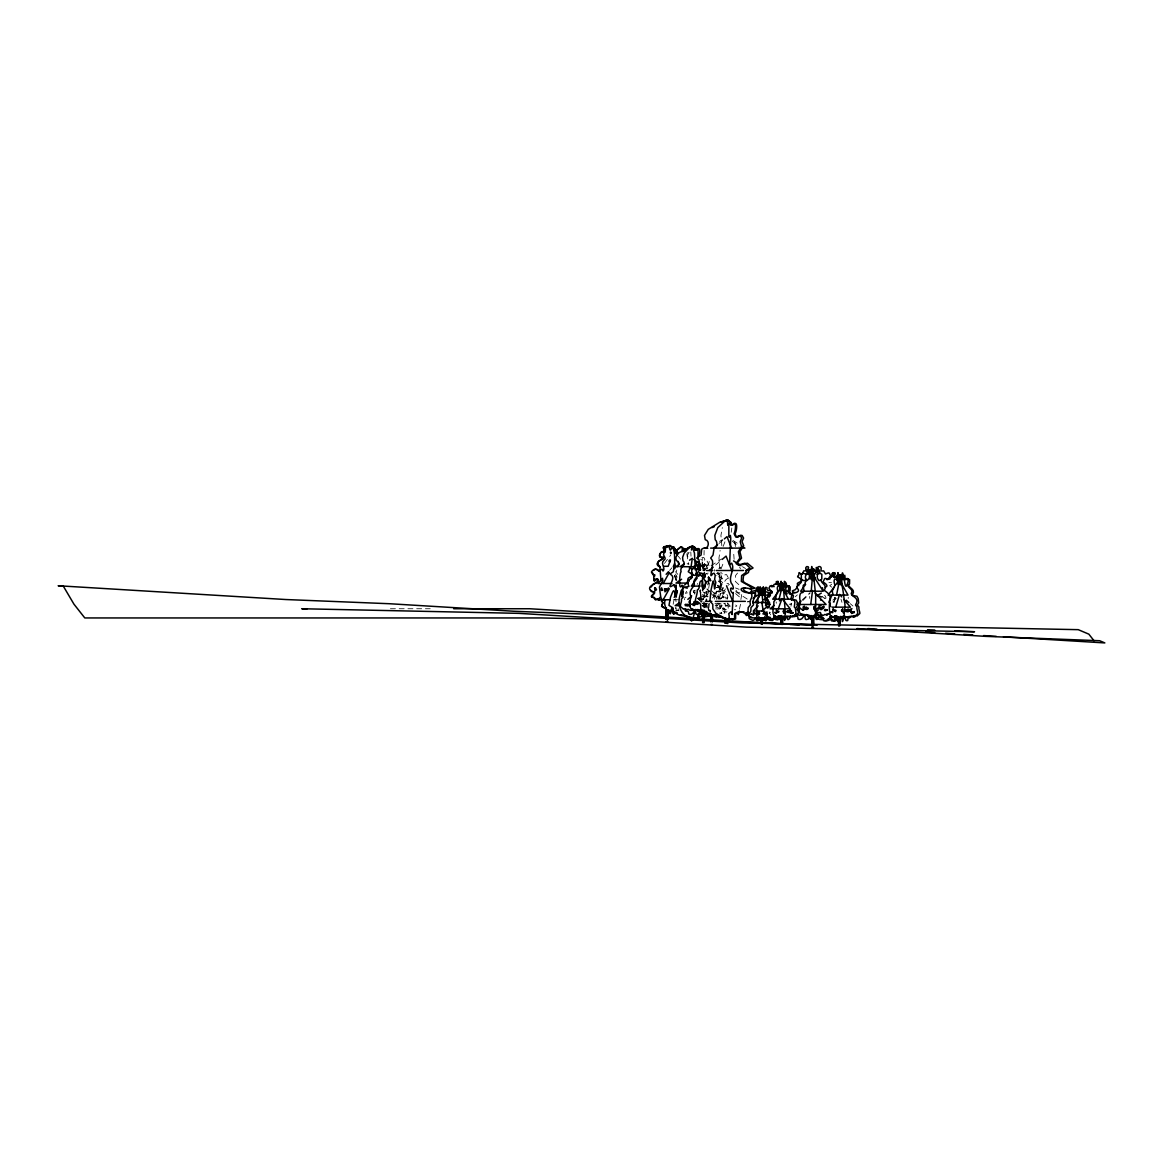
<?xml version="1.0" encoding="UTF-8"?>
<svg xmlns="http://www.w3.org/2000/svg" width="1163" height="1163" viewBox="0 0 1163 1163"><rect width="100%" height="100%" fill="white"/><g stroke="black" fill="none" stroke-linecap="round" stroke-linejoin="round"><path stroke-width="0.75" stroke-dasharray="5 3.75" d="M714.387 599.149L713.864 592.432M694.849 594.293L694.878 590.848M675.601 608.729L675.601 607.348M739.435 609.15L740.846 602.885M727.442 599.149C729.841 591.313 719.127 593.988 723.182 586.966C721.511 586.065 720.464 582.009 718.356 581.238M741.689 594.569L740.875 599.585M704.095 571.237L704.633 568.198L704.938 570.742M710.36 610.226L710.477 611.898M720.813 598.872L722.354 597.419C725 599.294 723.182 595.093 721.976 594.598L722.47 593.159L725.421 591.778L721.104 586.719L722.179 583.855L719.345 582.532L721.627 577.444C721.496 572.022 718.734 577.88 717.6 572.748M719.795 568.562L718.967 558.022L720.115 550.433M848.22 598.422L848.249 597.389M704.952 603.19L703.659 605.705C705.069 609.775 704.604 603.292 703.877 608.176M726.846 598.872L727.573 597.477M676.75 570.03L676.517 571.76M708.558 576.979L708.034 580.526M709.866 578.68C711.916 581.5 707.278 580.439 709.43 578.258M706.348 591.502L706.261 597.753M717.019 598.93L716.379 597.201A8.679 5.204 -90 0 1 714.518 596.11L713.864 595.311M676.851 580.642L675.514 573.941M708.79 608.176L709.459 603.277M675.688 580.046L674.555 575.031M718.56 599.279L720.188 580.352L724.68 584.567M725.959 598.93L726.105 597.259L724.912 597.201A8.679 8.592 -90 0 1 721.845 596.11L720.13 593.508L722.906 592.868C727.253 595.078 724.84 590.382 722.238 589.772L723.124 588.187M721.816 545.752L720.929 535.416L722.339 527.595M678.044 610.139L678.16 608.729M686.824 553.922L687.74 559.955M674.118 599.396L672.926 605.371M718.894 572.647L719.432 576.31L720.202 573.068L721.133 575.394L720.595 589.35L720.566 580.061C728.692 576.761 708.863 577.706 720.886 572.763M700.664 590.048L700.242 595.558L698.687 599.279M701.376 599.396L702.307 592.36M718.196 572.748L716.379 573.475M714.387 569.652L714.431 571.135M735.467 546.508L734.682 541.653L735.525 539.37M731.222 532.261L731.818 527.987M740.424 568.78L739.581 566.948M700.577 589.772L700.155 593.479L703.644 591.545M702.917 606.388L702.103 605.632M702.161 561.976L702.365 566.759L703.164 563.881L703.411 564.593L703.557 570.306L704.167 564.317L704.109 569.274M705.519 568.794L708.136 564.317L707.482 568.314M699.806 600.457L700.199 597.201A8.679 1.236 -90 0 0 700.635 596.11L700.489 592.868L700.3 600.646M708.514 603.684C707.569 607.609 708.354 608.7 708.878 610.633M708.383 581.834L708.093 581.006M709.459 611.549L708.151 608.685M704.022 555.027L704.124 550.433M675.703 598.712L676.052 601.722M710.099 578.534L709.997 580.511L710.869 580.177M734.115 559.316L733.577 551.742M703.179 606.548L703.615 604.353L701.594 602.667M684.774 597.593L685.836 597.201M709.285 577.095L709.692 581.282M729.375 584.335L727.98 585.352M809.695 598.364L809.695 596.415M723.11 546.465L725.058 541.551M721.002 568.896L724.171 560.9M721.612 598.247L725.305 588.9M727.02 611.607L726.163 612.232A2.617 2.093 -90 0 0 724.331 612.101L724.825 613.09L719.664 612.93M697.146 584.335L697.698 583.535M727.689 603.204L728.416 609.732L727.515 610.56M708.66 610.735L709.91 610.124L710.244 611.636M684.484 599.774L684.731 598.451M707.715 582.27L709.648 579.276M718.763 568.416L720.391 567.21L720.769 568.46M707.584 581.733L709.575 579M717.251 609.136L717.338 609.019A2.878 2.297 -90 0 1 719.359 609.15L721.83 606.403L720.784 603.35M664.451 563.43L670.877 554.838M702.001 565.407L704.647 563.924L709.415 566.759M702.103 561.046L702.394 558.516M702.219 566.018L702.205 563.066M833.028 602.041L836.284 598.204M797.338 594.875L795.288 596.75M707.656 584.117L708.703 582.372L707.467 581.122M669.626 570.379L671.952 567.748M706.944 607.886C708.194 606.432 705.301 604.237 704.996 607.769M700.417 602.071L707.802 594.38M802.732 600.66L810.117 592.985M728.474 578.2C724.447 579.392 722.441 584.538 728.692 583.535M715.172 605.749L717.964 604.978L715.303 604.44M687.159 553.384L688.162 552.425M689.121 552.425L687.478 555.1L688.22 558.603M701.304 599.861L707.671 594.031M802.31 599.803L810.015 592.767M832.868 600.181L835.543 597.855M719.025 581.137L719.926 575.903L718.879 574.987L716.699 575.394M718.981 543.514L722.993 540.068M715.754 564.956L720.9 560.537M712.294 598.015L723.938 588.013M693.133 590.935L695.198 590.237M693.424 592.636L694.922 592.229M703.935 607.886C705.461 605.065 703.31 603.757 703.586 607.144M719.534 541.406L722.528 539.501M703.615 570.495L709.604 566.657M711.102 565.698L721.569 558.981M714.402 593.581L723.502 587.737M708.238 573.112L706.377 573.475M737.516 573.068L735.525 575.583L735.365 581.456L740.031 585.774M675.95 610.546L678.567 610.648M676.357 610.546L679.061 610.081M687.449 592.868L685.356 593.348L686.679 591.313M707.656 584.96L709.139 582.736M747.387 601.94L748.55 601.809M834.54 598.582L834.845 597.288M701.943 569.855L705.054 570.626M831.647 584.291L829.728 585.687L831.821 587.213M770.604 614.195L770.168 614.907M791.596 603.204L790.942 606.243M719.897 613.323L721.874 613.381M701.9 557.717L703.746 557.44L704.88 559.374L703.673 561.991L704.938 564.927L702.132 569.361L702.554 571.193M687.129 563.735L687.9 564.04M688.06 563.735L688.859 564.04M776.346 603.263L776.157 601.94M735.598 606.534L736.877 605.952L735.641 605.022M709.285 561.438L708.529 563.997M716.437 587.475L718.356 587.184L717.949 585.193M702.219 563.924L704.371 565.407C701.478 575.409 703.673 564.651 702.147 559.825L700.708 559.199M789.168 604.135L790.913 604.527L790.884 603.306M834.453 601.78L835.019 597.389M739.828 592.839L737.676 592.592L735.409 589.423M716.408 587.446C721.191 586.079 721.322 594.089 719.563 596.982L721.031 599.25M828.928 582.576L831.487 582.721M694.951 592.374L693.526 592.316M710.477 610.401L708.194 609.441M708.965 565.727C705.243 555.391 708.049 565.48 706.508 566.555C701.245 558.676 704.415 574.362 702.001 566.207M701.493 566.715L704.662 566.715L701.914 564.84M706.639 591.255L709.764 591.255M716.088 591.255L722.485 591.255L718.516 585.818M699.966 599.396L703.382 599.396M673.697 599.745L680.689 599.745M747.722 601.358L750.804 601.358M702.685 603.35L709.793 603.35M714.94 603.35L725.494 603.35M701.943 605.647L708.645 605.647L697.48 598.058M390.419 608.743L430.208 608.743M729.884 606.432L726.294 605.341C723.72 605.08 724.854 607.304 723.56 608.365L725.319 611.142L720.449 611.723L721.801 613.715M734.26 609.732L735.743 609.746M707.816 596.852L702.437 595.849L703.135 597.927M735.525 587.955L739.087 589.307M705.999 607.58L706.421 603.35M709.43 583.404L708.282 590.935L708.965 593.159M703.63 599.497C699.893 600.82 697.306 593.028 702.496 596.837L704.56 595.936L699.821 591.894L699.326 590.223M708.093 596.241L704.56 595.849L705.403 597.927M707.656 577.72L710.564 580.482M693.352 591.167L694.485 593.275M708.238 593.145L705.287 591.894M728.198 577.444C726.017 574.958 728.111 573.475 723.255 575.569L721.54 572.748M822.27 596.328L824.48 598.422M703.048 591.894L707.933 594.249M732.966 540.446L738.927 544.284M742.517 566.657L745.512 568.576M735.627 591.633L749.277 600.384M824.509 597.971C827.416 600.035 825.425 595.412 824.102 594.875M716.306 591.662L716.553 593.479L713.951 592.941L720.406 598.698M697.378 598.407L706.973 605.647M705.897 573.272L707.278 574.449M732.341 541.217L739.028 546.959M735.583 593.581L742.067 599.134M850.255 603.67L852.93 605.996M698.614 597.477L699.196 598.872M707.075 588.841L712.207 593.537M713.486 594.7L718.618 599.396M711.494 590.542L720.101 599.512M706.915 589.161L709.372 591.72M710.608 592.999L716.757 599.396M724.375 603.684L726.89 605.952L724.912 606.33L726.192 609.746L723.342 608.816L722.659 610.895L723.779 613.41M675.456 571.687L677.782 574.318M678.363 556.277L680.515 559.141M708.311 576.514L711.305 580.628M717.324 585.265L721.162 591.255M708.107 577.139L710.986 581.631M727.471 603.045L730.262 606.097M716.015 609.194L716.248 605.4L719.621 606.097L717.934 603.045M675.456 574.057L677.2 577.197M674.584 575.627L677.215 583.506M719.766 603.713L721.54 613.526M840.994 599.163L841.954 602.361M688.336 562.645L688.787 564.288M676.197 610.677L676.226 607.842M704.153 592.36L704.851 597.637M690.822 552.003L691.011 556.161M834.264 602.289A8.679 8.592 -90 0 1 833.246 602.085M705.926 604.978C705.418 607.042 705.098 603.234 705.926 604.978M719.941 606.374C721.787 608.598 716.117 608.38 717.062 606.141C718.516 608.7 718.298 603.684 719.941 606.374M721.176 605.094C719.519 610.037 723.837 604.251 721.176 605.094M769.543 612.203C768.191 615.547 771.665 611.869 769.615 612.131M724.898 608.438C721.133 610.531 721.743 606.461 724.898 608.438"/><path stroke-width="1.5" d="M690.953 617.131L691.418 618.876M702.059 611.244L701.9 615.285L699.792 613.294M676.125 585.309L676.343 591.167M691.374 620.62L691.389 618.28L685.516 615.779M691.592 620.62L690.953 617.684L685.341 615.59C679.686 611.069 678.087 604.397 679.468 597.375L681.285 590.295L681.998 596.866L682.914 594.293M759.294 595.427L759.526 591.109L760.384 594.191L757.84 598.858L758.131 602.986A1.992 0.756 -90 0 1 757.476 603.335L756.619 605.051L756.837 613.555M834.874 584.974C831.269 573.97 842.201 581.107 835.092 584.974C834.205 588.318 830.949 589.975 832.97 594.191C828.492 598.698 828.826 610.037 830.426 616.027A2.617 1.308 -90 0 1 831.574 615.91L831.269 616.899L832.257 617.117M691.229 620.62L691.229 618.28L684.149 615.779C679.803 615.91 674.046 613.715 672.592 609.441L672.955 607.842L668.972 605.371L670.484 597.375C673.682 589.19 674.002 588.173 675.529 596.604L677.229 591.763C673.173 590.223 677.985 586.428 674.874 585.105L673.014 585.309C664.974 590.702 675.994 578.811 671.72 575.278L670.019 573.955L673.304 571.76L674.54 563.677L674.249 568.431M698.963 575.176C693.497 576.121 697.727 563.401 700.01 570.408M806.526 580.09C802.325 574.885 810.989 569.986 809.186 578.142C807.733 581.224 804.811 580.104 804.883 584.538C800.493 584.815 806.104 590.528 802.848 592.534C798.777 591.778 799.432 599.323 800.493 602.085C799.199 605.749 797.905 611.331 800.653 614.253A2.878 1.73 -90 0 1 802.165 614.122L801.83 615.242L803.778 615.503L806.628 614.529M836.982 579.785L836.793 575.278L838.727 580.715L839.57 579.639L839.105 575.118L839.948 580.715L840.951 575.278L841.489 585.425L841.896 578.825L840.849 579.785M733.402 592.49C731.89 594.627 729.405 588.536 731.149 587.969C734.842 591.836 733.199 584.684 731.294 583.259C728.053 576.136 735.379 569.812 731.701 563.168L729.579 564.869L730.757 538.076L730.379 535.416L729.303 537.262L728.838 536.23L728.852 523.19L727.776 525.313L727.413 521.533L726.119 520.297M755.761 595.427C753.609 585.265 763.655 595.078 755.092 596.445M710.738 613.483L710.869 615.111L715.71 615.227L725.247 618.643L725.145 622.801M811.759 615.62L811.469 619.559L811.381 615.838M781.74 624.415L781.812 616.506L781.332 615.561L780.838 619.763L780.707 616.768L778.832 615.794M676.255 597.128L676.284 595.485M702.874 620.868L703.092 611.927L697.698 611.375L698.483 609.586M812.21 625.97C814.812 619.821 810.466 614.398 808.227 615.518L803.575 614.413L799.359 615.401L797.367 614.413M813.475 574.159C815.641 571.963 813.097 589.917 813.46 574.159M710.07 613.381C709.837 620.301 709.197 613.163 706.668 613.613M811.018 615.518L810.727 618.731A5.393 0.77 -90 0 0 810.509 619.37C811.658 616.172 806.017 617.422 807.834 614.689M838.058 617.277C838.101 629.168 837.069 609.47 836.357 620.097A4.899 1.265 -90 0 0 836.008 620.679C833.871 621.435 836.59 617.64 834.554 618.382M783.499 591.095L783.368 586.167L785.359 613.904L784.647 616.594L782.786 616.143L782.394 617.727M837.549 576.165C838.392 572.181 844.963 581.064 841.925 574.973C842.812 569.187 842.681 576.717 844.571 576.586C844.149 581.66 847.362 577.022 847.609 578.927L847.187 579.857M695.329 570.03L694.456 553.006L691.927 546.217L691.447 550.055M702.583 620.868L702.946 611.927L700.751 611.68M726.119 622.801L725.77 617.829M780.882 590.6L781.071 588.74L781.347 589.423M811.934 625.97C813.737 620.112 811.948 617.495 809.463 615.547M750.949 592.49C741.253 594.293 734.769 584.989 751.036 588.958L751.763 588.085L749.146 585.774L741.354 581.456L741.616 575.583L745.948 572.458L746.355 570.117L750.004 567.966L744.96 563.168L738.2 565.073L736.353 563.139L739.813 558.167L738.36 551.742L741.514 546.508L740.206 541.653L741.631 538.076L740.293 535.416L735.786 537.073L734.086 533.672C735.379 531.506 737.357 518.64 731.861 525.283L730.219 524.586L730.684 522.594L727.849 520.079L719.941 522.143L708.238 529.369L704.502 535.416L705.243 539.719C710.23 540.548 708.485 549.474 704.313 547.773L701.682 549.183L701.1 555.027L696.681 558.022L698.978 559.825L700.402 569.768M754.133 592.49C751.836 595.674 738.65 589.074 745.163 587.969M760.239 618.076C761.896 620.126 758.48 621.769 759.599 618.207M705.607 580.817L705.418 584.437M761.62 623.542C763.64 617.277 756.866 615.954 756.604 618.847M810.785 577.56L810 577.226M706.363 600.617L706.464 599.25M712.686 614.704L712.425 621.943M763.161 591.793C767.769 591.531 762.172 600.631 763.117 590.368C763.713 586.675 762.288 591.24 762.216 592.447C761.576 591.458 760.922 589.103 762.114 588.376C767.682 593.348 763.219 585.265 767.071 587.78C765.559 592.374 773.25 589.292 772.13 592.607M757.418 613.497C752.563 614.427 757.462 610.779 756.735 617.335M760.093 595.005L760.369 593.363L760.776 593.973M709.212 613.352L708.819 615.285L705.243 613.294M716.931 616.041C716.292 618.687 711.785 615.198 714.94 614.413M779.079 599.178L782.03 587.213L781.507 584.146L782.583 583.056L784.705 585.12L784.327 581.311L785.65 582.372L783.411 587.664L782.03 587.068L781.958 583.026L781.013 584.974L781.085 581.224L780.446 584.393M839.221 625.098C841.329 620.431 837.433 616.274 836.182 617.175C833.319 617.001 831.254 615.431 829.364 618.294L827.707 620.097A4.899 4.739 -90 0 0 826.37 620.679C819.377 621.638 827.707 617.495 820.002 617.844L821.66 614.704M758.974 618.004L758.48 620.039A3.431 1.323 -90 0 0 758.116 620.461C754.54 622.278 757.68 615.489 754.961 618.774L753.842 620.039A3.431 3.184 -90 0 0 752.955 620.461C752.446 619.923 746.922 618.847 749.742 616.695M695.503 609.441L692.276 620.62M711.189 621.304L711.363 614.747L708.601 613.613M725.756 622.801L725.814 618.643L716.103 613.526L712.846 608.874L712.788 604.353L709.939 600.98L711.015 590.048C713.501 579.508 713.137 576.863 714.605 588.987L715.827 582.372L714.605 579.334L715.245 575.394L714.155 573.272L712.817 573.533C707.656 582.14 714.78 562.005 711.901 559.825L710.695 558.022L713.035 555.027L714.111 547.817C717.295 549.256 717.934 541.42 715.216 539.719L714.823 535.416L717.804 527.595L725.756 520.297L727.297 520.079L728.489 521.533M762.012 623.993L762.274 617.786M698.265 610.531C699.704 612.697 701.1 614.064 696.637 614.471C694.66 614.413 697.059 606.999 694.035 611.636L692.523 613.628A5.393 4.318 -90 0 0 691.302 614.268C685.836 615.169 691.563 610.633 685.501 611.142L685.458 609.935M696.913 574.318C693.918 577.459 691.055 573.214 691.767 570.059L691.956 569.23C694.035 566.657 700.693 571.527 697.175 566.003C699.922 561.656 700.984 572.472 695.896 573.795L698.527 576.31L701.594 573.068L705.287 575.394L703.949 577.168L704.066 579.334L706.392 582.372L704.982 584.8L705.025 587.533L703.15 589.35L702.568 581.107C697.974 578.97 700.984 588.856 697.306 590.048C697.64 594.86 694.34 599.512 695.576 603.742C692.276 599.483 698.483 601.693 700.649 604.353L700.751 608.874L706.348 612.639L708.485 616.157L704.545 616.884L705.2 614.602M807.616 615.62C809.055 617.8 810.451 619.167 805.988 619.559C804.011 619.516 806.395 612.101 803.371 616.739L801.859 618.731A5.393 4.318 -90 0 0 800.653 619.37C794.794 620.068 801.263 616.128 794.503 615.809A2.093 2.05 -90 0 1 796.292 615.91C798.181 614.762 799.839 610.008 797.207 609.441M811.018 571.658L811.309 570.829M674.264 549.765L673.871 546.915L672.825 547.831M770.444 617.379L766.126 618.004C763.321 615.881 762.754 623.615 763.946 618.207M815.118 609.514L814.725 610.895L815.089 609.528M839.962 625.738L840.253 616.797M720.449 616.041C719.403 618.745 712.09 615.387 717.149 614.413M815.772 612.421C815.118 617.626 810.873 612.508 812.763 625.97M782.597 617.001L782.423 623.659M751.094 593.77L751.356 590.993M704.938 573.941L704.429 575.481L704.138 573.039M704.08 617.073L703.76 621.347M761.372 623.542C763.495 618.803 758.669 617.742 757.447 618.004L751.08 617.8L751.472 617.117A1.832 1.686 -90 0 0 750.004 617.19L748.172 615.445L748.492 612.261M813.228 624.924L813.431 622.161M817.153 574.377L820.104 573.286L821.848 574.333L821.776 579.029L820.845 580.09L818.912 580.584L817.284 578.142L817.473 569.419L814.085 575.394L812.646 574.551L809.913 575.147L809.506 572.298L806.686 569.419L807.253 573.897M677.229 551.873C679.919 555.492 674.685 549.823 676.546 553.922M704.066 611.869L704.022 610.023M813.548 578.593L814.58 576.833L814.594 579.683M813.402 616.971L813.489 615.765M797.411 610.401C799.897 611.52 796.059 609.717 797.789 608.714L796.481 607.071L797.542 605.472L797.178 602.056L796.161 600.108L792.381 599.41L793.311 596.924C794.605 593.057 788.281 596.125 789.081 591.822C784.444 592.476 784.124 583.114 790.2 586.908L790.142 590.324L787.933 591.458M710.942 621.304C713.413 615.809 710.084 615.416 708.66 613.41M725.29 622.801L725.392 618.643L718.283 616.114M843.96 579.785L846.868 578.796L848.568 579.741C843.495 600.951 845.254 561.744 841.329 580.671M765.094 591.793C775.096 592.258 762.201 600.951 765.021 588.682C762.826 599.338 757.157 583.826 758.48 591.793M702.874 574.595L701.856 586.108L705.287 586.108M811.207 591.211L812.646 574.755C810.974 572.211 812.821 566.177 815.394 570.626C826.05 574.944 812.908 566.497 819.93 566.57C823.215 567.791 818.389 571.949 823.622 570.873L825.497 573.97C830.847 571.673 828.536 573.301 830.92 576.034L830.615 577.488M785.955 587.766L786.057 586.792L788.979 586.908L788.223 591.095M812.893 577.793C813.111 574.784 813.155 581.994 812.806 578.593M675.63 550.651L675.078 548.587L674.86 549.387M701.652 611.636L701.391 613.628A5.393 0.77 -90 0 0 701.173 614.268L700.388 609.586L698.89 610.415C696.506 609.208 692.45 610.924 692.814 609.019A2.878 1.73 -90 0 0 691.302 609.15C688.554 606.228 689.848 600.646 691.156 596.982C687.755 590.76 693.308 587.911 694.427 584.437C692.145 579.988 696.666 578.869 697.175 574.987M762.346 623.993L762.608 618.164M665.643 589.045L666.559 590.528L666.137 589.103M683.059 585.759L682.405 589.539L683.408 591.763M813.591 624.924L814.042 615.765M704.705 610.677L704.051 621.347M657.517 563.793L660.133 566.963M811.905 569.1L811.716 566.497L811.454 569.289M702.539 590.6L703.222 585.323M760.413 591.793C760.122 586.588 760.762 590.833 761.445 592.156C763.073 590.223 761.474 586.632 759.57 589.685C755.31 592.243 760.878 583.811 756.517 588.085C757.593 590.92 752.461 591.211 751.327 591.197M810.713 604.498L812.574 590.426M667.722 614.151L668.056 610.212L672.388 611.389L673.45 613.875L675.034 613.279M691.084 566.715L692.319 558.313L689.572 560.188M697.277 609.441L696.012 610.415L690.008 610.313L688.307 609.325L685.298 610.095L685.966 609.019A2.878 2.849 -90 0 0 683.481 609.15L680.413 606.403L680.544 605.007C680.878 602.638 681.823 601.591 681.402 599.25L683.219 596.982L681.736 594.787L682.245 590.092L683.655 587.402L688.932 586.428L687.624 583.012C685.952 577.604 694.762 581.791 691.476 572.559M758.988 590.063L760.18 586.777L760.151 590.193L761.445 588.376L762.565 589.336L761.78 591.909L761.009 589.336L762.114 588.362L763.408 590.193L763.248 586.806L764.556 590.063M754.176 597.956L755.078 596.735M803.153 607.827L803.081 606.955M770.182 596.081L770.473 594.918M762.114 594.206L762.376 593.363L762.376 595.18M702.292 587.911L702.597 586.21M766.926 618.847L767.115 613.497M836.546 595.093L839.526 580.119L848.016 595.093L828.056 595.093M782.219 589.699L782.379 588.74L782.205 590.223M699.937 569.274L699.704 564.317L700.737 565.727M809.288 574.377C807.166 558.734 814.478 586.69 811.338 570.51L813.199 568.983L814.158 570.393M684.92 550.651L683.757 548.587L682.274 550.375L682.201 547.744L680.689 546.872L676.401 550.39M841.968 579.348L844.818 575.278L844.469 579.785L847.711 578.796L849.615 579.741L849.542 584.015L846.809 585.425M784.007 586.603L786.319 583.346L786.043 586.952M698.541 556.161C699.821 554.3 701.027 545.127 696.666 550.026L694.747 549.518L695.067 548.064L693.104 546.217L689.296 547.729L684.222 553.006L682.594 557.44L682.914 560.581C687.42 565.799 679.119 566.236 681.111 571.76C679.512 572.283 678.392 593.203 682.027 585.105L683.204 587.184M812.399 569.259L812.646 574.551L813.199 569.681L811.57 569.012L808.997 571.266M837.811 576.296L837.985 572.618L837.534 576.339M779.937 586.239C774.413 584.175 779.181 598.16 779.777 587.184C779.646 579.189 779.661 589.161 783.411 587.664M778.992 615.925L779.879 619.617A3.911 0.77 -90 0 1 780.097 619.152L781.071 616.506L781.463 623.659L780.911 616.506L779.312 615.794M835.717 607.159L839.555 594.366L841.736 596.924M711.654 614.587L711.654 621.304M774.006 617.335C774.747 615.271 775.183 616.317 776.433 616.768M778.716 615.75C780.053 618.12 778.12 621.478 776.259 618.498M770.735 619.21L772.973 619.617A3.911 3.256 -90 0 1 773.889 619.152L775.372 616.608L779.065 616.826C780.431 616.041 783.251 619.661 781.899 623.659M704.08 611.491L704.08 610.677M699.428 574.318L699.85 573.039M665.788 547.38L668.696 545.781M835.223 615.838C836.43 618.89 835.049 624.008 832.025 619.283M673.581 584.655L674.933 587.33L676.27 585.309M812.981 575.351L813.519 569.419L813.46 574.377M699.821 572.647L699.414 573.795L701.754 576.31L704.458 573.068M816.906 571.658C815.118 564.157 816.906 568.242 819.29 570.873L819.566 572.632M834.729 615.838C832.054 618.745 839.308 620.141 833.217 620.562C828.928 623.048 833.246 614.166 830.411 618.294L828.928 620.097A4.899 4.245 -90 0 0 827.736 620.679L824.712 620.49M757.476 619.254C758.901 622.205 758.683 618.512 758.901 616.899M778.134 615.75C776.375 618.294 781.71 619.225 776.448 619.719C773.933 620.446 776.768 614.035 773.788 617.698L772.45 619.152A3.911 3.838 -90 0 0 771.36 619.617L768.685 619.719L770.502 617.887M778.251 608.816L782.045 598.596L790.186 608.816L770.11 608.816L774.093 605.414M670.528 559.999L668.158 566.294L663.768 566.294M689.281 581.122C683.51 575.947 698.759 578.011 688.278 571.76L688.525 570.931C690.778 570.074 687.914 565.058 691.447 568.867L693.671 568.256L694.442 565.77C698.861 566.614 694.616 562.674 697.422 561.467C702.161 561.642 693.788 569.696 701.1 565.523M829.83 612.596L828.696 614.253A2.878 2.297 -90 0 0 826.675 614.122L827.227 615.198L824.8 614.413L823.404 615.401L818.563 615.518L817.531 614.529C815.757 618.483 809.652 614.442 813.242 625.97M838.93 576.266C843.306 570.059 837.113 588.58 840.573 576.266L839.046 574.871M694.994 603.19L695.27 602.332L696.012 602.87M654.565 576.266L654.9 574.9L653.097 574.871L651.469 572.036C652.647 569.289 657.226 567.66 658.592 571.033C661.107 571.149 662.081 566.803 663.012 571.033C666.079 568.503 659.93 563.154 663.928 560.333C667.867 557.76 660.439 554.882 665.207 552.076L665.658 546.77C671.225 542.234 668.521 556.059 672.098 546.872L673.45 547.032L676.241 550.404M840.108 584.611L840.093 582.023L839.904 584.378M739.377 611.055L738.345 614.558L736.775 612.668M762.492 594.293L763.204 593.363L763.466 594.7M654.784 587.911C657.502 595.034 653.213 583.143 655.147 590.92M675.209 612.668C672.781 614.747 673.246 605.618 671.705 608.743C669.132 611.782 671.574 616.928 667.446 610.212L667.358 619.821M745.963 612.668L748.928 614.558L750.847 611.055L750.993 607.624L753.508 604.818L752.984 601.445L755.223 594.569L755.063 592.592L753.726 592.97M824.16 590.542L824.218 589.583M800.696 608.903C808.678 610.735 797.469 610.604 805.145 608.903M702.728 612.727L702.118 614.471L702.408 611.04M827.053 579.741L829.742 578.113M788.892 586.835L789.139 586.036M663.579 599.541C660.41 601.198 660.657 594.511 659.988 591.545L659.45 587.024L663.012 580.308L662.27 578.854L660.991 580.73L660.221 570.859M767.871 607.827L768.83 607.217A6.309 5.248 -90 0 0 769.455 607.057M653.606 570.495C655.685 566.163 661.296 575.394 659.814 566.963C652.269 563.357 662.954 559.345 663.273 557.411C658.418 558.996 659.159 551.422 663.172 552.076L664.436 550.172L663.128 547.977L663.971 546.77C677.418 542.961 673.842 555.783 674.918 568.678M790.622 612.349C789.081 609.979 786.057 610.677 790.317 612.465M804.563 607.551L805.305 607.74M663.215 583.506L669.336 572.472M663.215 599.745L669.336 588.725M822.43 587.693L822.677 588.798M783.077 589.423L783.499 588.74L783.208 590.775M851.738 613.555L850.807 611.04M789.168 589.481L789.096 587.867M683.233 592.461L682.899 593.784M841.503 618.309C846.053 620.024 842.172 613.584 845.341 617.175L851.476 616.186L853.86 616.899L853.322 615.91A2.617 2.268 -90 0 1 855.314 616.027L857.742 613.526L857.64 612.261C857.378 610.139 856.622 609.107 856.957 607.028L855.517 604.964C860.315 597.462 851.781 597.201 851.2 593.566C854.136 589.234 848.176 588.493 847.594 584.974M651.164 587.024L653.243 584.102L657.56 582.329M687.798 582.111L684.571 585.047M797.135 587.213L795.361 589.67L792.41 590.848C792.207 594.904 802.383 591.749 796.975 588.115C795.637 584.015 802.208 584.8 801.467 580.279L804.912 580.584L806.25 579.407M774.602 615.794C771.054 613.308 774.354 606.316 773.831 601.78C776.869 598.93 775.227 594.642 777.916 591.095M703.121 614.486L701.74 616.303A4.914 3.925 -90 0 0 700.635 616.884L697.902 617.015M755.209 602.521L761.78 592.04L769.528 602.521L754.046 602.521M733.301 592.97L732.094 614.558L730.887 611.825L728.765 613.628C730.553 620.693 726.584 617.131 726.788 621.362M654.813 578.418L654.624 581.035L657.022 578.854L658.374 579.537L657.924 582.154M707.497 612.349L707.831 613.919L711.073 614.413M820.148 609.412C824.538 611.011 820.06 603.99 819.93 608.525M706.508 613.701L705.97 615.285L704.138 613.919M697.306 577.88L691.302 586.108L700.097 586.108M805.654 584.349L800.653 591.211L823.2 591.211L812.646 574.755L809.652 578.869M698.134 615.925L698.498 614.529M832.461 574.057L833.188 573.141M829.103 593.726L834.322 586.922M837.447 582.837L839.526 580.119M794.954 614.66L796.931 614.631M777.902 592.534L772.726 599.178L791.349 599.178M779.966 589.874L782.103 587.184L788.383 599.178M694.776 550.026L696.274 548.485L696.593 549.765M776.797 582.096C780.577 579.785 775.925 588.798 781.405 583.026M697.248 601.518C694.006 606.548 701.129 603.786 697.524 601.853M821.805 615.445L821.689 617.48M672.825 610.081L672.345 610.648C670.557 609.616 670.557 617.568 669.626 611.389L667.547 610.212L667.431 619.821M754.162 598.276L753.101 598.552M709.474 613.701L706.043 613.919L706.493 612.32M659.13 582.183L662.634 578.258M666.123 574.318L668.463 571.687M660.293 597.128L657.967 599.745L670.222 599.745M664.96 591.88L668.463 587.94M758.131 605.865L753.319 610.982L763.248 610.982L761.75 602.012M727.82 620.257L729.521 618.527L732.69 619.545L735.598 618.92L735.685 613.628L740.758 611.84M767.028 611.912L762.928 613.919L764.702 611.2L762.027 610.895L766.49 607.217A6.309 6.178 -90 0 0 768.714 606.432L769.935 604.542L767.943 604.077C764.803 605.676 766.548 602.274 768.423 601.838L767.784 600.69L763.946 599.585L769.572 595.543L768.162 593.261L771.869 592.2L768.888 588.144C770.502 586.123 768.932 584.974 772.799 586.646L774.151 584.393L776.259 583.971L776.303 581.645L777.96 581.311L778.425 582.939L775.328 584.393M850.865 609.994C850.08 606.723 848.859 613.599 851.927 608.583M690.749 577.924L692.029 577.037L691.636 575.554L693.177 574.987M791.509 610.808L791.596 611.942M674.177 597.375C676.532 596.401 674.453 589.452 677.418 590.833M687.842 599.396L691.694 595.878M801.031 600.98L797.193 604.498L826.093 604.498L815.03 592.985M657.836 563.503L658.432 561.307L663.23 558.822M773.86 616.012L773.991 615.91A2.093 1.148 -90 0 1 774.994 615.809M767.435 613.541C764.004 611.273 769.732 616.87 765.559 617.306C763.015 618.076 761.154 617.975 761.954 623.542M752.941 602.986L753.072 601.445M713.631 548.107L717.644 544.662M724.331 538.92L727.006 536.623L731.527 548.107M709.299 570.495L713.166 567.166M722.194 559.418L726.061 556.103L731.745 570.495M779.384 600.864L782.045 598.596M795.666 614.282L794.881 616.623L786.377 616.114C785.199 618.672 779.225 616.172 782.132 624.415M738.563 536.71L739.595 535.809M677.346 566.861L678.494 566.468M802.252 573.97L803.778 570.873C808.198 571.716 803.967 567.762 806.759 566.57C811.614 566.454 804.869 571.164 807.704 571.862M767.26 598.509L766.839 599.948L768.234 600.064M821.311 593.101L817.211 595.601L821.95 596.982M705.214 548.296L707.758 548.267M848.423 609.078C845.661 611.011 845.981 611.738 850.138 611.171M659.872 599.221L658.738 600.195L658.549 598.887L655.801 599.701M732.559 525.283C738.476 518.596 736.775 531.186 735.089 533.672L735.99 536.23L737.836 537.262M839.046 616.87L839.308 625.738M830.062 578.854L827.242 579M682.056 551.713L685.196 550.244M668.391 546.087L669.903 545.345L674.555 548.369C675.936 554.46 680.268 544.473 682.899 547.744L682.972 550.375L684.527 548.587L685.647 549.474M841.445 584.611L841.43 582.023M711.989 527.595L714.373 526.635M662.329 599.672L661.485 601.198L662.983 602.623L661.82 606.316L666.21 608.961L665.948 619.414L666.181 608.961L661.573 606.316L662.794 602.623L661.471 600.282L663.753 599.643M684.077 563.91L679.962 566.715L694.602 566.715M681.62 579.247L675.994 583.07L688.191 583.07M679.337 602.797L675.151 605.647L680.181 605.647M712.119 614.587L712.061 621.304M688.118 547.729L692.814 546.217L694.209 548.064M676.503 595.267L676.561 591.894M720.697 522.143L728.038 520.079L731.236 522.594L730.713 524.586L731.731 525.313M770.051 604.077L768.467 604.426L769.47 602.943M815.772 612.639L818.156 610.139L814.856 609.761L818.883 607.493L819.304 605.225L820.366 605.167A7.894 7.618 -90 0 0 821.267 604.964M736.281 563.808L741.543 558.167L739.915 551.742L743.695 545.665L741.994 541.653L743.608 538.076L742.096 535.416L740.846 535.343M761.285 617.786L761.547 623.993M750.586 592.97L751.763 592.592L751.865 596.924L749.931 601.445L750.382 604.818L748.172 607.624L748.042 611.055L746.341 614.558L742.067 611.825M677.433 613.032L675.732 612.087M667.911 546.784L663.564 547.38L664.102 551L660.86 552.309L659.377 555.187L659.799 557.179M820.482 600.123L821.296 599.817M693.206 604.033L691.374 604.266M660.904 557.164L663.448 557.411M742.168 564.651L747.358 563.168L753.072 567.966L748.943 570.117L748.492 572.458L743.593 575.583L743.012 580.264L744.175 582.547L755.063 588.085L750.324 589.307M782.379 617.727L782.554 624.415C780.082 618.92 784.72 616.186 786.493 616.826L793.035 616.594L792.628 615.809A2.093 1.745 -90 0 1 794.155 615.91L796.03 613.904L795.39 608.118L794.314 607.071L794.91 602.056L794.038 600.108L790.825 599.41L791.858 595.005L789.314 591.095M836.59 576.775L834.671 577.488M792.134 594.875L793.006 592.505L795.099 592.505M825.105 587.242C829.568 586.37 824.96 582.983 823.041 582.038L823.317 581.282C825.192 578.738 823.375 577.313 828.129 579.407L829.8 576.586C834.467 577.546 830.149 573.795 833.071 572.69C837.971 571.949 833.173 576.194 834.278 577.488M815.786 615.067C819.028 611.738 819.668 618.047 816.644 618.091C817.574 619.603 824.16 620.562 823.695 618.323M746.065 613.221C749.365 612.16 743.346 617.422 748.1 614.762L749.568 616.085M702.757 613.308L698.992 614.602L698.919 618.483L693.875 618.323L693.148 620.257M791.552 600.079L791.436 598.393M838.625 574.871C831.254 580.322 835.179 576.15 833.784 572.618M694.936 604.382C688.714 603.801 697.306 607.406 693.875 604.135M774.18 586.646L771.592 585.44L771.709 586.835M731.062 523.321L731.89 524.92M841.227 618.309L839.701 619.239L840.079 625.098L839.846 618.556L843.989 618.062L843.16 616.186L841.634 617.175L840.762 616.332L840.864 618.062L839.613 618.556L839.701 625.098M684.542 615.721L680.471 614.718M703.993 611.491L703.411 620.868M664.262 590.513L666.079 590.295L664.509 589.103M830.804 576.586L832.839 576.339L832.897 575.162M684.338 587.359L687.275 588.187M744.102 611.825L737.473 612.116L734.623 613.628L734.551 618.92L728.518 618.701L727.834 621.362M703.004 613.294L697.815 614.602L697.771 618.483L693.57 618.323L692.974 620.257M710.608 548.107L744.902 548.107L741.921 546.188M673.217 566.294L678.262 566.294M706.464 570.495L712.759 570.495M716.204 570.495L743.477 570.495M745.657 570.495L748.507 570.495M657.967 583.506L671.967 583.506M705.33 601.358L711.872 601.358M715.347 601.358L745.367 601.358M685.196 605.647L690.226 605.647M832.083 607.159L850.429 607.159L843.902 599.483M307.221 608.743L301.798 608.743L518.814 613.352L746.69 627.148L974.55 631.742L954.663 630.898M453.715 608.743L529.674 608.743L781.042 623.964M665.977 621.653L667.882 621.653M702.539 622.583L704.269 622.583M724.985 623.106L727.936 623.542M710.855 624.458L712.439 624.458M811.876 627.686L813.606 627.686M857 628.572L985.395 636.35L1099.675 640.726L1104.85 642.921L1003.48 636.786M841.838 584.974C843.422 591.051 843.524 595.907 844.658 602.536C845.952 606.461 842.841 617.858 844.89 616.288L846.01 617.175L850.705 617.015C852.014 615.503 856.099 618.076 854.921 615.91A2.617 2.53 -90 0 1 857.131 616.027L859.85 613.526L859.733 612.261C859.297 610.11 858.585 609.15 858.963 607.028L857.349 604.964L858.672 602.972L858.221 598.698L856.971 596.256L852.29 595.383L853.453 592.272C853.875 588.958 849.339 588.013 848.525 584.974M704.705 574.987L704.982 577.43M814.042 580.09L815.685 595.18L815.626 613.25L819.145 612.567C822.023 611.68 819.435 614.573 821.471 614.471M854.325 611.593L851.592 612.436L854.151 612.712M636.365 619.879L540.519 617.946L84.797 617.946L73.938 604.149L63.078 585.745L58.15 585.745L286.025 599.541L389.489 603.728L513.886 611.258L617.349 615.431L741.761 622.961L1078.246 629.663L1088.844 634.155L1094.005 640.726M741.253 622.001L809.971 625.069M772.087 592.897L770.531 593.014L770.429 594.148M819.246 615.212C817.938 621.667 814.507 620.606 815.932 614.035M757.535 622.539L817.211 625.069M927.536 629.75L934.761 630.055M832.65 617.03L829.786 616.812L831.211 619.516L827.489 619.37M867.845 628.572L876.887 629.11M887.732 629.779L896.775 630.317M907.634 630.971L916.677 631.524M925.719 632.076L934.761 632.614M945.606 633.283L954.649 633.82M963.691 634.373L972.733 634.925M983.578 635.58L996.24 636.35M790.084 624.516L799.126 625.069M716.946 615.227L712.628 614.965M720.595 616.942L721.787 617.015M665.149 590.47L665.948 589.903L664.393 589.103M801.583 574.042L800.798 573.97C797.266 570.161 800.217 575.162 797.862 576.034L797.614 576.863C808.401 582.707 792.555 581.5 798.836 585.687M837.912 616.87L835.993 615.896M767.042 614.195L766.155 613.497M778.12 612.218C775.634 610.56 780.824 610.866 778.265 612.392M835.107 611.418C832.315 609.281 838.16 609.819 835.281 611.636M821.63 619.37L822.096 617.829M767.813 595.427L769.15 597.186M759.41 613.962L759.279 612.305L759.512 614.122M820.845 580.09C821.587 584.146 827.983 585.033 824.218 590.237C827.46 592.825 832.606 595.543 828.899 602.085L830.338 603.524L829.873 606.141L830.745 606.519M822.866 618.382L823.622 618.556M739.741 565.073L737.647 563.139L738.796 564.898M711.16 614.166L709.154 613.526M806.468 574.013L802.703 573.33L801.292 574.333L801.38 579.029L802.528 580.09M665.556 599.643C662.023 604.629 669.888 612.523 666.69 619.414M789.328 592.883L789.982 593.639M706.595 611.462L703.6 611.927L703.891 620.868M706.9 613.526C713.064 613.613 709.852 620.112 710.36 613.323M772.712 618.818L774.863 618.469L773.817 616.695M814.9 571.062L815.859 571.658M766.868 617.335C764.076 616.826 772.305 619.181 768.481 616.841M690.008 603.699C687.914 602.594 689.964 599.221 690.139 602.129M655.554 587.955L656.543 589.714M764.28 595.427L765.763 598.858L765.458 602.986A1.992 0.77 -90 0 0 766.126 603.335L767.115 607.74M764.658 616.899C764.411 624.807 767.347 617.597 768.598 618.774L769.702 620.039A3.431 3.169 -90 0 1 770.604 620.461L772.814 620.548L772.145 619.254M848.874 609.819L849.644 610.182M781.638 583.026C786.188 589.292 776.55 581.587 787.206 593.857M653.693 574.566L653.78 580.73L657.313 578.956C660.773 583.957 643.997 585.004 651.571 591.545C659.29 592.04 646.308 596.997 653.737 597.52L655.278 599.701L658.156 598.887L658.403 600.195M652.399 572.792L652.995 573.548M650.757 590.295L652.254 591.545C659.654 592.069 647.21 596.968 654.318 597.52L655.423 598.887M672.636 611.389L668.1 610.212L667.809 619.821L667.736 614.82M733.548 560.9L741.02 565.698M693.7 559.374L700.649 564.607M776.928 583.245C776.521 588.042 784.603 578.97 782.844 586.952M846.242 600.181L848.917 602.507M765.472 605.385L767.943 607.624M811.193 579.683L811.207 576.833L811.629 577.793M835.586 615.896L838.145 616.797L838.697 625.738M693.744 601.853L693.846 603.204M799.475 607.231C797.702 603.059 799.432 611.782 799.882 607.609M790.564 615.925C790.302 617.669 789.619 619.196 788.049 619.617A3.911 2.166 -90 0 0 787.438 619.152C786.813 610.604 783.615 627.25 784.56 616.899M675.151 551.974L677.302 554.838M814.652 577.488L812.908 575.394M761.198 595.18L761.198 593.363L761.46 594.206M818.723 608.903L818.708 607.551L819.392 608.293M718.763 616.012L718.908 616.303A4.914 2.937 -90 0 1 719.345 616.55M764.76 619.312L765.05 620.039A3.431 1.308 -90 0 1 765.428 620.461L766.33 620.548L766.068 619.254M666.384 607.624L666.573 619.414M726.526 585.789L732.675 601.358M678.189 561.569L679.352 564.724M698.004 558.036L698.018 548.485L695.896 550.026L694.994 547.279L691.171 546.377L678.611 553.006L675.819 557.44L676.372 560.581C680.544 561.584 678.305 568.227 674.831 566.497L673.973 568.184M785.432 586.952L785.359 583.404L786.479 584.393C786.173 588.493 788.921 584.727 789.168 586.268M838.29 616.797L838.785 625.738M675.398 613.279L673.74 613.875L673.159 612.814M760.951 618.164L761.227 623.993M703.484 573.941L703.717 573.839M761.78 592.04L762.943 602.521M702.714 621.347L702.19 610.677M849.673 616.739L849.644 617.844C845.966 617.626 849.717 621.289 846.344 620.679A4.899 2.457 -90 0 0 845.661 620.097C844.789 609.427 841.547 629.953 842.39 617.277M813.707 608.685C814.958 611.971 813.766 603.495 813.853 608.293M811.527 615.765L811.89 624.924M710.535 613.613L710.869 621.943M762.187 623.542L761.969 618.847L763.306 618.076M764.556 618.004L764.6 618.774M763.495 594.177L763.48 595.005M703.179 619.835L703.208 621.347M692.726 620.257L693.148 618.323L696.099 618.207M727.18 621.362L727.689 618.701L729.753 619.545L731.294 618.542M783.688 611.229C783.222 614.122 782.946 609.368 783.688 611.229M671.109 552.716C670.528 555.318 669.946 550.259 671.109 552.716M842.245 610.182C841.619 613.802 840.951 607.871 842.245 610.182M838.683 582.518L838.436 584.611L838.683 582.518M662.125 590.004C660.657 592.607 661.369 584.059 662.125 590.004M764.6 613.09C764.018 615.721 763.161 611.491 764.6 613.09M808.212 608.453C807.137 610.473 804.04 609.194 806.366 606.999C806.933 608.394 807.791 607.537 808.212 608.453M814.536 606.417L814.493 608.845L814.536 606.417M758.407 613.221L758.378 611.898L758.407 613.221M678 552.716C675.877 555.405 675.31 550.128 678 552.716M783.935 610.212L783.891 611.971L783.949 610.124M833.202 610.342C834.729 612.567 832.403 605.371 833.202 610.342M776.448 611.36C777.8 613.192 775.706 607.391 776.448 611.36M757.36 614.224L758.261 615.053L757.462 614.122M804.316 608.002C806.322 610.56 803.24 602.652 804.316 608.002M842.637 608.903L842.564 611.113L842.637 608.903M669.263 561.104C670.033 564.607 669.859 557.368 669.263 561.104M848.597 610.182C850.546 612.407 844.512 612.218 845.486 609.95C847.027 612.479 846.838 607.522 848.597 610.182M831.254 611.782C832.388 614.369 834.147 611.098 831.254 611.782M787.845 611.244C783.179 611.52 792.207 613.846 787.845 611.244M774.718 612.508L776.491 613.177L774.718 612.508M784.662 612.872L784.167 613.439L784.662 612.872M753.595 613.221C755.587 614.849 752.534 609.775 753.595 613.221M843.844 612.247C842.913 614.238 842.623 610.531 843.844 612.247M751.08 614.224L753.711 614.675L751.08 614.224M665.062 589.481C666.312 592.752 666.937 587.504 665.062 589.481M685.298 604.484C688.423 607.449 691.156 603.524 685.298 604.484M766.257 614.544L765.167 614.805L766.257 614.544M823.215 606.417C821.398 611.825 826.152 605.516 823.215 606.417M790.011 610.212C788.514 614.209 792.337 609.572 790.011 610.212M827.315 610.081C823.171 612.392 823.84 607.915 827.315 610.081M793.108 612.872L790.331 613.032L793.108 612.872M853.947 612.247C849.877 614.34 850.516 610.27 853.947 612.247"/></g></svg>
